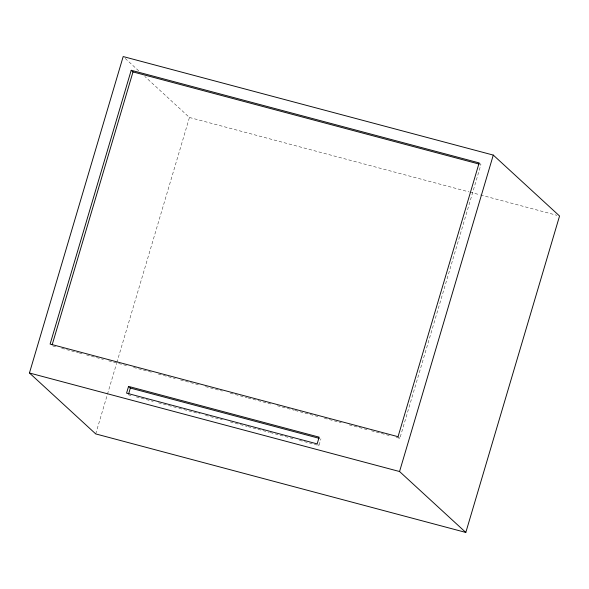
<?xml version="1.0" encoding="UTF-8"?>
<svg xmlns="http://www.w3.org/2000/svg" width="589" height="589" viewBox="0 0 589 589"><rect width="100%" height="100%" fill="white"/><g stroke="black" fill="none" stroke-linecap="round" stroke-linejoin="round"><path stroke-width="0.44" stroke-dasharray="2.94 2.21" d="M95.712 433.909L107.198 395.123M107.456 394.24L116.6 363.391M116.858 362.507L189.444 117.476L144.82 76.452M299.448 440.344L318.951 445.534L320.946 438.798M396.287 437.406L399.843 438.349L480.941 164.559L479.151 162.91M189.444 117.476L469.021 191.904M469.904 192.139L479.667 194.738M480.558 194.974L556.885 215.294M52.782 345.957L56.33 346.899M61.654 348.313L78.521 352.804M79.412 353.039L82.07 353.753M86.509 354.931L103.377 359.423M108.7 360.843L128.225 366.041M133.556 367.455L151.307 372.182M158.404 374.074L175.272 378.565M180.595 379.979L200.127 385.177M205.451 386.598L222.318 391.089M230.306 393.216L247.166 397.708M248.057 397.943L272.022 404.319M277.345 405.74L294.213 410.231M295.104 410.467L319.952 417.078M324.392 418.264L341.259 422.755M349.248 424.883L366.999 429.609M371.438 430.787L390.963 435.985M128.358 394.792L131.016 395.499M136.331 396.912L153.177 401.404M158.5 402.817L178.003 408.008M178.887 408.243L200.164 413.905M205.48 415.326L222.325 419.81M230.299 421.93L247.144 426.414M248.035 426.65L269.306 432.319M270.196 432.554L294.132 438.923M125.207 58.429L138.732 70.857M398.046 436.699L399.843 438.349M317.758 444.437L318.951 445.534"/><path stroke-width="0.88" d="M29.45 372.992L123.182 56.559L493.287 155.091L559.55 216.008L465.818 532.441L95.712 433.909L29.45 372.992L399.556 471.524L465.818 532.441M131.2 70.275L50.102 344.072L398.046 436.699L479.151 162.91L131.2 70.275L132.996 71.924L479.166 164.081M52.156 344.837L132.996 71.924M128.557 386.413L126.569 393.143L317.162 443.885L319.157 437.156L128.557 386.413L130.353 388.063L319.172 438.326M128.608 393.953L130.353 388.063M399.556 471.524L493.287 155.091"/></g></svg>
